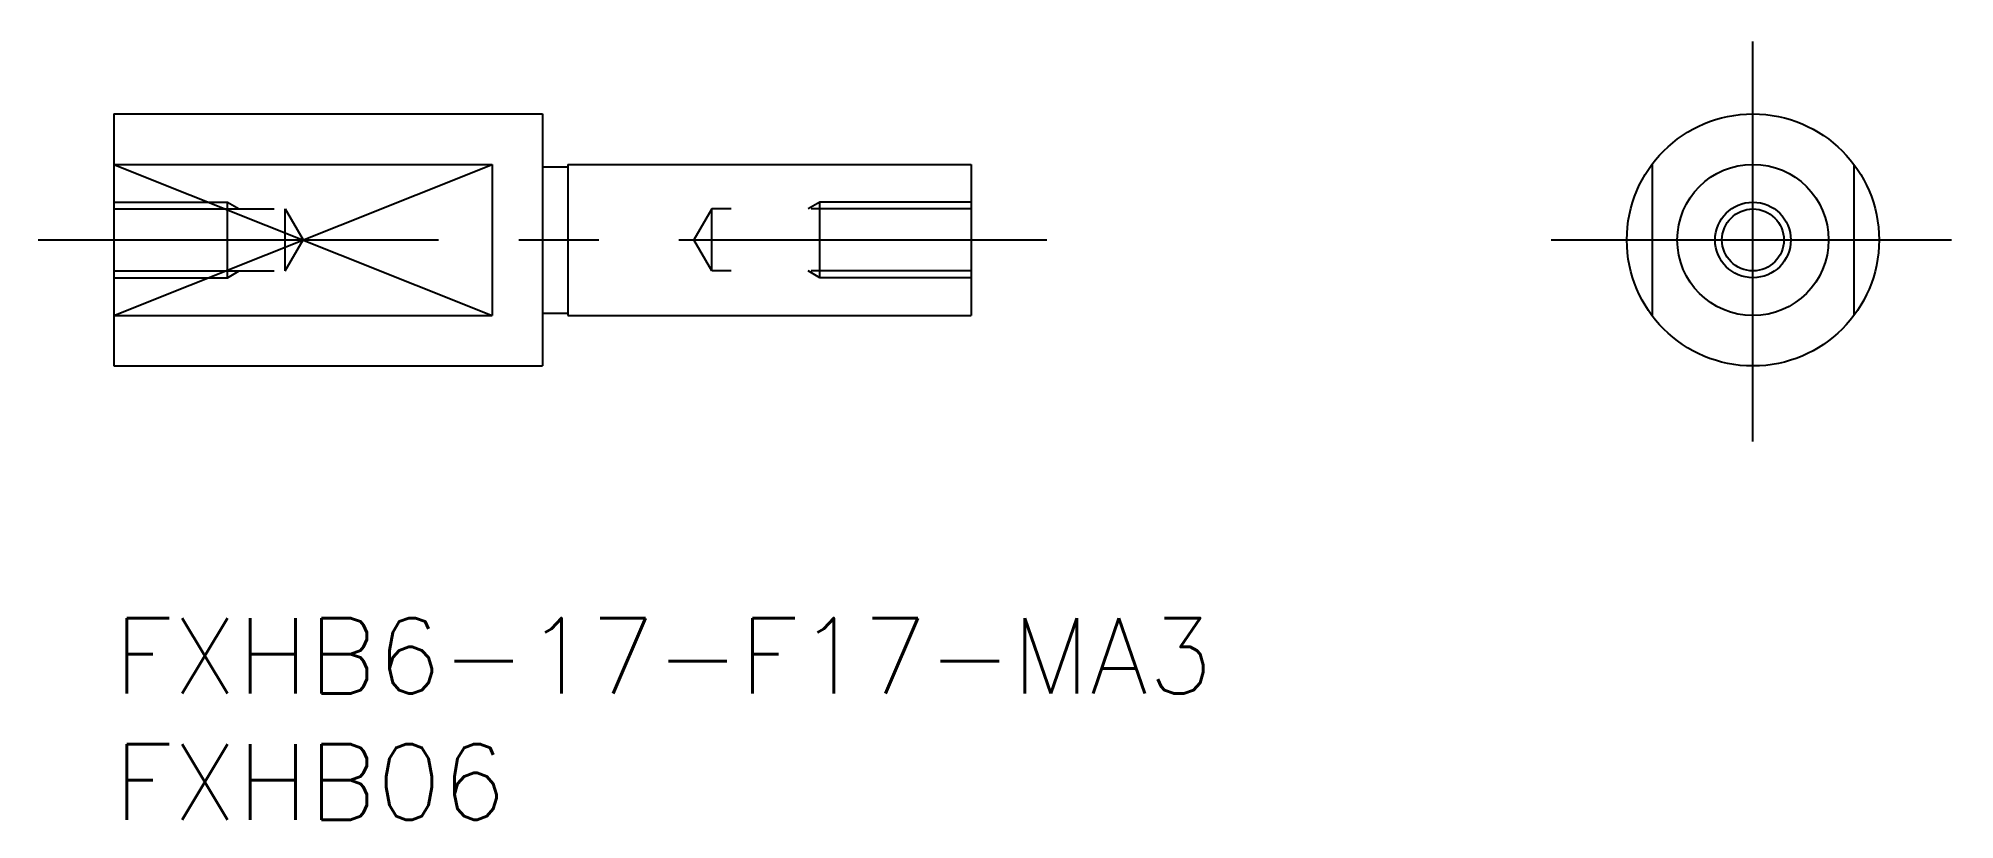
# Model space of a CAD drawing. Extents: x -3 to 73, y -8 to 23.
import ezdxf

# ---------------------------------------------------------------- set-up
doc = ezdxf.new("R2010")
doc.units = 0
doc.header["$LTSCALE"] = 0.5
doc.linetypes.add('CENTER', pattern=[50.8, 31.75, -6.35, 6.35, -6.35])
doc.linetypes.add('DASHED', pattern=[19.05, 12.7, -6.35])
for name, color, linetype in [('MSM_CENTER', 1, 'CENTER'), ('MSM_CONTINUOUS', 7, 'CONTINUOUS'), ('MSM_DASHED', 4, 'DASHED'), ('MSM_NARROW', 5, 'CONTINUOUS'), ('MSM_PART_NUMBER', 7, 'CONTINUOUS')]:
    doc.layers.add(name, color=color, linetype=linetype)
doc.styles.get("Standard").update_dxf_attribs({"font": 'txt.shx', "height": 3, "bigfont": 'bigfont.shx'})

msp = doc.modelspace()

# ---------------------------------------------------------------- linework, layer by layer
at = {"layer": 'MSM_CENTER'}
for p, q in [((65, 7), (65, 23)), ((-3, 15), (37, 15)), ((57, 15), (73, 15))]:
    msp.add_line(p, q, dxfattribs=at)
at = {"layer": 'MSM_CONTINUOUS'}
for p, q in [((0, 20), (17, 20)), ((0, 20), (0, 10)), ((17, 20), (17, 10)), ((0, 18), (15, 18)), ((15, 18), (15, 12)), ((17, 17.9), (18, 17.9)), ((18, 18), (34, 18)), ((18, 18), (18, 12)), ((34, 18), (34, 12)), ((0, 12), (15, 12)), ((17, 12.1), (18, 12.1)), ((18, 12), (34, 12)), ((0, 10), (17, 10))]:
    msp.add_line(p, q, dxfattribs=at)
for radius in [5, 3, 1.229]:
    msp.add_circle((65, 15), radius, dxfattribs=at)
at = {"layer": 'MSM_DASHED'}
for p, q in [((61, 18), (61, 12)), ((69, 18), (69, 12)), ((0, 16.5), (4.5, 16.5)), ((0, 16.229), (6.79, 16.229)), ((4.5, 16.5), (4.969, 16.229)), ((4.5, 13.5), (4.5, 16.5)), ((6.79, 13.77), (6.79, 16.229)), ((6.79, 16.229), (7.5, 15)), ((23.71, 16.229), (23, 15)), ((34, 16.229), (23.71, 16.229)), ((23.71, 13.77), (23.71, 16.229)), ((28, 16.5), (27.531, 16.229)), ((28, 13.5), (28, 16.5)), ((34, 16.5), (28, 16.5)), ((6.79, 13.77), (7.5, 15)), ((23.71, 13.77), (23, 15)), ((0, 13.77), (6.79, 13.77)), ((4.5, 13.5), (4.969, 13.77)), ((34, 13.77), (23.71, 13.77)), ((28, 13.5), (27.531, 13.77)), ((0, 13.5), (4.5, 13.5)), ((34, 13.5), (28, 13.5))]:
    msp.add_line(p, q, dxfattribs=at)
at = {"layer": 'MSM_NARROW'}
for p, q in [((0, 18), (15, 12)), ((0, 12), (15, 18))]:
    msp.add_line(p, q, dxfattribs=at)
msp.add_circle((65, 15), 1.5, dxfattribs=at)

# ---------------------------------------------------------------- texts
at = {"layer": 'MSM_PART_NUMBER'}
for s, p in [('FXHB6-17-F17-MA3', (0, -3)), ('FXHB06', (0, -8))]:
    msp.add_text(s, height=3, dxfattribs=at).set_placement(p)

doc.saveas('drawing.dxf')
